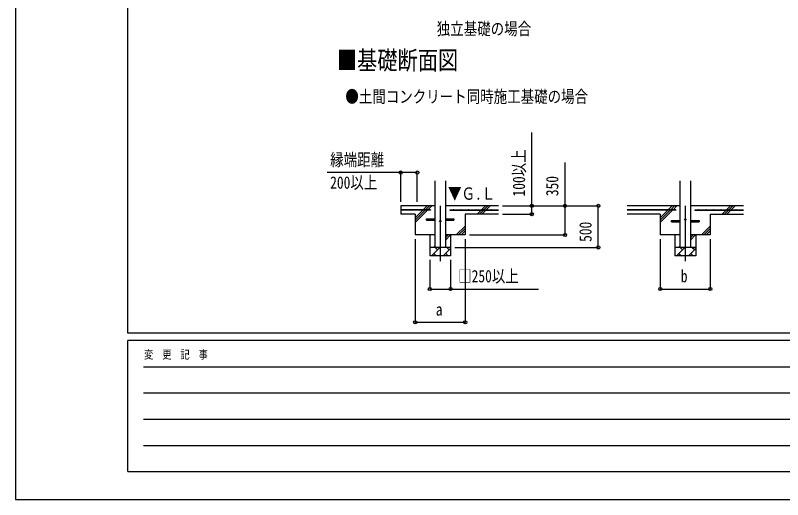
# Model space of a CAD drawing. Units: millimetres, scale not verified. Extents: x -18922 to 18922, y -13365 to 13365.
# Drawn here: x -18922 to -9703, y -13365 to -7542 of the extents above; entities that cross this region are included whole.
import ezdxf
from ezdxf.enums import TextEntityAlignment as Align

# ---------------------------------------------------------------- set-up
doc = ezdxf.new("R2010")
doc.units = ezdxf.units.MM
doc.header["$LTSCALE"] = 50
for name, color, linetype in [('0-2_USER1', 3, 'Continuous'), ('0-4_YKK_12', 2, 'Continuous'), ('0-5_YKK_13', 4, 'Continuous'), ('0-6_YKK_A1', 4, 'Continuous'), ('0-7_YKK_D', 6, 'Continuous'), ('0-8_YKK_ZWAK', 7, 'Continuous')]:
    doc.layers.add(name, color=color, linetype=linetype)
doc.styles.add('ＭＳ ゴシック', font='')
doc.styles.get('ＭＳ ゴシック').set_extended_font_data('MS Gothic')

msp = doc.modelspace()

# ---------------------------------------------------------------- linework, layer by layer
at = {"layer": '0-4_YKK_12'}
for p, q in [((-13817.41, -9832.5), (-13817.41, -10498.45)), ((-10872.41, -9832.5), (-10872.41, -10498.45))]:
    msp.add_line(p, q, dxfattribs=at)
at = {"layer": '0-5_YKK_13'}
for p, q in [((-13982.41, -9989.5), (-13879.91, -9989.5)), ((-13982.41, -10005.5), (-13982.41, -9989.5)), ((-13982.41, -10005.5), (-13879.91, -10005.5)), ((-13754.91, -9989.5), (-13652.41, -9989.5)), ((-13754.91, -10005.5), (-13652.41, -10005.5)), ((-13652.41, -9989.5), (-13652.41, -10005.5)), ((-11037.41, -10009.5), (-10934.91, -10009.5)), ((-11037.41, -10025.5), (-11037.41, -10009.5)), ((-11037.41, -10025.5), (-10934.91, -10025.5)), ((-10809.91, -10009.5), (-10707.41, -10009.5)), ((-10809.91, -10025.5), (-10707.41, -10025.5)), ((-10707.41, -10009.5), (-10707.41, -10025.5))]:
    msp.add_line(p, q, dxfattribs=at)
for centre in [(-13817.41, -10017.5), (-10872.41, -9997.5)]:
    msp.add_circle(centre, 8, dxfattribs=at)
at = {"layer": '0-6_YKK_A1'}
for p, q in [((-13879.91, -10332.5), (-13879.91, -9532.5)), ((-13754.91, -9532.5), (-13754.91, -10332.5)), ((-10934.91, -10332.5), (-10934.91, -9532.5)), ((-10809.91, -9532.5), (-10809.91, -10332.5)), ((-13879.91, -9832.5), (-14292.41, -9832.5)), ((-14292.41, -9832.5), (-14292.41, -9932.5)), ((-14021.48, -9880), (-13973.98, -9832.5)), ((-13993.2, -9880), (-13945.7, -9832.5)), ((-13964.91, -9880), (-13917.41, -9832.5)), ((-13117.41, -9832.5), (-13754.91, -9832.5)), ((-13321.48, -9880), (-13273.98, -9832.5)), ((-13293.2, -9880), (-13245.7, -9832.5)), ((-13264.91, -9880), (-13217.41, -9832.5)), ((-10934.91, -9832.5), (-11572.41, -9832.5)), ((-11076.48, -9880), (-11028.98, -9832.5)), ((-11048.2, -9880), (-11000.7, -9832.5)), ((-11019.91, -9880), (-10972.41, -9832.5)), ((-10172.41, -9832.5), (-10809.91, -9832.5)), ((-10376.48, -9880), (-10328.98, -9832.5)), ((-10348.2, -9880), (-10300.7, -9832.5)), ((-10319.91, -9880), (-10272.41, -9832.5)), ((-13932.41, -9880), (-14292.41, -9880)), ((-13932.41, -9885), (-14292.41, -9885)), ((-14117.41, -9932.5), (-14292.41, -9932.5)), ((-14117.41, -10032.5), (-13969.91, -9885)), ((-14117.41, -9975.93), (-14026.48, -9885)), ((-14117.41, -10004.22), (-13998.2, -9885)), ((-14117.41, -9932.5), (-14117.41, -10182.5)), ((-13932.41, -9880), (-13932.41, -9885)), ((-13702.41, -9880), (-13117.41, -9880)), ((-13702.41, -9880), (-13702.41, -9885)), ((-13702.41, -9885), (-13117.41, -9885)), ((-13117.41, -9932.5), (-13517.41, -9932.5)), ((-13517.41, -9932.5), (-13517.41, -10182.5)), ((-13373.98, -9932.5), (-13326.48, -9885)), ((-13345.7, -9932.5), (-13298.2, -9885)), ((-13317.41, -9932.5), (-13269.91, -9885)), ((-10987.41, -9880), (-11572.41, -9880)), ((-10987.41, -9885), (-11572.41, -9885)), ((-11172.41, -9932.5), (-11572.41, -9932.5)), ((-11172.41, -10032.5), (-11024.91, -9885)), ((-11172.41, -9975.93), (-11081.48, -9885)), ((-11172.41, -10004.22), (-11053.2, -9885)), ((-11172.41, -9932.5), (-11172.41, -10182.5)), ((-10987.41, -9880), (-10987.41, -9885)), ((-10757.41, -9880), (-10172.41, -9880)), ((-10757.41, -9880), (-10757.41, -9885)), ((-10757.41, -9885), (-10172.41, -9885)), ((-10572.41, -9932.5), (-10572.41, -10182.5)), ((-10572.41, -9932.5), (-10172.41, -9932.5)), ((-10428.98, -9932.5), (-10381.48, -9885)), ((-10400.7, -9932.5), (-10353.2, -9885)), ((-10372.41, -9932.5), (-10324.91, -9885)), ((-13623.98, -10182.5), (-13517.41, -10075.93)), ((-13595.7, -10182.5), (-13517.41, -10104.22)), ((-13567.41, -10182.5), (-13517.41, -10132.5)), ((-10678.98, -10182.5), (-10572.41, -10075.93)), ((-10650.7, -10182.5), (-10572.41, -10104.22)), ((-10622.41, -10182.5), (-10572.41, -10132.5)), ((-13879.91, -10182.5), (-14117.41, -10182.5)), ((-13942.41, -10182.5), (-13942.41, -10432.5)), ((-13754.91, -10244.17), (-13693.24, -10182.5)), ((-13754.91, -10215.88), (-13721.53, -10182.5)), ((-13517.41, -10182.5), (-13754.91, -10182.5)), ((-13692.41, -10182.5), (-13692.41, -10432.5)), ((-10934.91, -10182.5), (-11172.41, -10182.5)), ((-10997.41, -10182.5), (-10997.41, -10432.5)), ((-10809.91, -10244.17), (-10748.24, -10182.5)), ((-10809.91, -10215.88), (-10776.53, -10182.5)), ((-10572.41, -10182.5), (-10809.91, -10182.5)), ((-10747.41, -10182.5), (-10747.41, -10432.5)), ((-13899.81, -10332.5), (-13879.91, -10312.6)), ((-10954.81, -10332.5), (-10934.91, -10312.6)), ((-13692.41, -10332.5), (-13942.41, -10332.5)), ((-13921.67, -10432.5), (-13821.67, -10332.5)), ((-13893.12, -10403.95), (-13864.57, -10432.5)), ((-13850.23, -10361.05), (-13878.78, -10332.5)), ((-13780.25, -10432.5), (-13692.41, -10344.66)), ((-13751.7, -10403.95), (-13723.15, -10432.5)), ((-13708.81, -10361.05), (-13737.36, -10332.5)), ((-10747.41, -10332.5), (-10997.41, -10332.5)), ((-10976.67, -10432.5), (-10876.67, -10332.5)), ((-10948.12, -10403.95), (-10919.57, -10432.5)), ((-10905.23, -10361.05), (-10933.78, -10332.5)), ((-10835.25, -10432.5), (-10747.41, -10344.66)), ((-10806.7, -10403.95), (-10778.15, -10432.5)), ((-10763.81, -10361.05), (-10792.36, -10332.5)), ((-13692.41, -10432.5), (-13942.41, -10432.5)), ((-10747.41, -10432.5), (-10997.41, -10432.5))]:
    msp.add_line(p, q, dxfattribs=at)
for centre in [(-14247.41, -9877.5), (-14157.41, -9877.5), (-14067.41, -9877.5), (-13977.41, -9877.5), (-13657.41, -9877.5), (-13567.41, -9877.5), (-13477.41, -9877.5), (-13387.41, -9877.5), (-13297.41, -9877.5), (-13207.41, -9877.5), (-11482.41, -9877.5), (-11392.41, -9877.5), (-11302.41, -9877.5), (-11212.41, -9877.5), (-11122.41, -9877.5), (-11032.41, -9877.5), (-10712.41, -9877.5), (-10622.41, -9877.5), (-10532.41, -9877.5), (-10442.41, -9877.5), (-10352.41, -9877.5), (-10262.41, -9877.5)]:
    msp.add_circle(centre, 2.5, dxfattribs=at)
at = {"layer": '0-7_YKK_D'}
for p, q in [((-14292.41, -9782.5), (-14292.41, -9431.5)), ((-14092.41, -9782.5), (-14092.41, -9431.5)), ((-13067.41, -9832.5), (-12716.41, -9832.5)), ((-13067.41, -9832.5), (-11916.41, -9832.5)), ((-13067.41, -9832.5), (-12316.41, -9832.5)), ((-11917.41, -10332.5), (-11917.41, -9832.5)), ((-13067.41, -9932.5), (-12716.41, -9932.5)), ((-14117.41, -10232.5), (-14117.41, -11233.5)), ((-13516.41, -10232.5), (-13516.41, -11233.5)), ((-13467.41, -10182.5), (-12316.41, -10182.5)), ((-11172.41, -10232.5), (-11172.41, -10833.5)), ((-10572.41, -10232.5), (-10572.41, -10833.5)), ((-13642.41, -10332.5), (-11916.41, -10332.5)), ((-13942.41, -10482.5), (-13942.41, -10833.5)), ((-13692.41, -10482.5), (-13692.41, -10833.5)), ((-11172.41, -10832.5), (-10572.41, -10832.5)), ((-14117.41, -11232.5), (-13516.41, -11232.5))]:
    msp.add_line(p, q, dxfattribs=at)
for points in [[(-12717.41, -9932.5), (-12717.41, -9832.5), (-12717.41, -8949.6)], [(-12317.41, -10182.5), (-12317.41, -9832.5), (-12317.41, -9312.8)], [(-14092.41, -9432.5), (-14292.41, -9432.5), (-15175.31, -9432.5)], [(-13942.41, -10832.5), (-13692.41, -10832.5), (-12636.71, -10832.5)]]:
    msp.add_lwpolyline(points, dxfattribs=at)
for centre in [(-14292.41, -9432.5), (-14092.41, -9432.5), (-12717.41, -9832.5), (-12317.41, -9832.5), (-11917.41, -9832.5), (-12717.41, -9932.5), (-12317.41, -10182.5), (-11917.41, -10332.5), (-13942.41, -10832.5), (-13692.41, -10832.5), (-11172.41, -10832.5), (-10572.41, -10832.5), (-14117.41, -11232.5), (-13516.41, -11232.5)]:
    msp.add_circle(centre, 19.12, dxfattribs=at)
at = {"layer": '0-8_YKK_ZWAK'}
for p, q in [((-17572.41, -11362.5), (-17572.41, 12487.5)), ((17527.59, -11362.5), (-17572.41, -11362.5)), ((-5872.41, -11452.5), (-17572.41, -11452.5)), ((-17572.41, -13027.5), (-17572.41, -11452.5)), ((-17381.16, -11767.5), (-6097.41, -11767.5)), ((-17381.16, -12082.5), (-6097.41, -12082.5)), ((-17381.16, -12397.5), (-6097.41, -12397.5)), ((-17381.16, -12712.5), (-6097.41, -12712.5)), ((-17572.41, -13027.5), (-5872.41, -13027.5))]:
    msp.add_line(p, q, dxfattribs=at)
msp.add_lwpolyline([(-18922.5, -13365), (18922.5, -13365), (18922.5, 13365), (-18922.5, 13365)], close=True, dxfattribs=at)

# ---------------------------------------------------------------- texts
at = {"layer": '0-2_USER1', "style": 'ＭＳ ゴシック', "width": 0.8}
for s, height, p in [('独立基礎の場合', 148.5, (-13858.84, -7822.15)), ('■基礎断面図', 222.7, (-15059.43, -8260.11)), ('●土間コンクリート同時施工基礎の場合', 148.5, (-14957.47, -8637.5))]:
    msp.add_text(s, height=height, dxfattribs=at).set_placement(p, align=Align.BOTTOM_LEFT)
at = {"layer": '0-6_YKK_A1', "style": 'ＭＳ ゴシック', "width": 0.8}
msp.add_text('▼Ｇ.Ｌ', height=148.5, dxfattribs=at).set_placement((-13723.34, -9803.45), align=Align.BOTTOM_LEFT)
at = {"layer": '0-7_YKK_D', "style": 'ＭＳ ゴシック', "width": 0.8}
for s, p in [('縁端距離', (-15139.31, -9396.5)), ('200以上', (-15139.31, -9671)), ('□250以上', (-13601.51, -10796.5)), ('b', (-10926.41, -10796.5)), ('a', (-13870.91, -11196.5))]:
    msp.add_text(s, height=148.5, dxfattribs=at).set_placement(p, align=Align.BOTTOM_LEFT)
for s, p in [('100以上', (-12753.41, -9720)), ('350', (-12353.41, -9716)), ('500', (-11953.41, -10266.1))]:
    msp.add_text(s, height=148.5, rotation=90, dxfattribs=at).set_placement(p, align=Align.BOTTOM_LEFT)
at = {"layer": '0-8_YKK_ZWAK', "style": 'ＭＳ ゴシック', "width": 0.8}
msp.add_text('変  更  記  事', height=98.97, dxfattribs=at).set_placement((-17375.9, -11700), align=Align.BOTTOM_LEFT)

doc.saveas('drawing.dxf')
